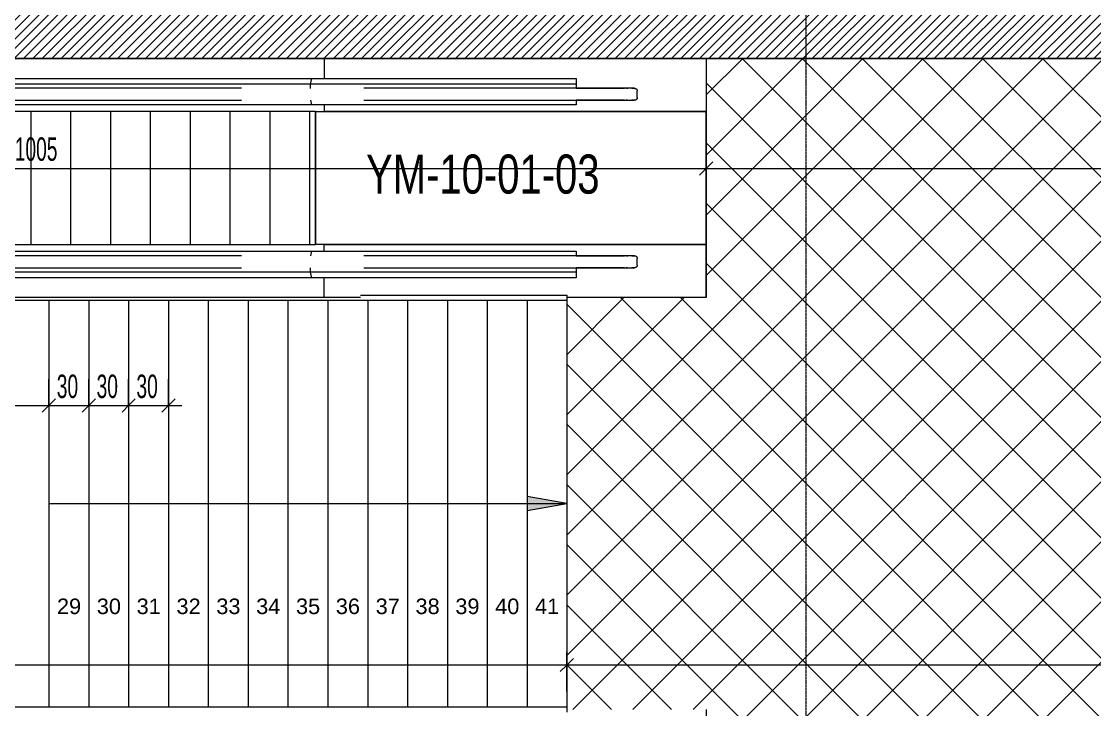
# Model space of a CAD drawing. Header units: centimetres. Extents: x -9345 to 11316, y -7197 to -3465.
# Drawn here: x -4503 to -3695, y -4631 to -4113 of the extents above; entities that cross this region are included whole.
import ezdxf

# ---------------------------------------------------------------- set-up
doc = ezdxf.new("R2010")
doc.units = ezdxf.units.CM
doc.linetypes.add('Grid Line 1_4_', pattern=[1.11125, 0.635, -0.15875, 0.15875, -0.15875])
doc.linetypes.add('Overhead', pattern=[0.396875, 0.238125, -0.15875])
for name, color, linetype, lineweight in [('A-ANNO-DIMS', 211, 'Continuous', 9), ('A-ANNO-DIMS-100', 211, 'Continuous', 9), ('A-DETL-GENF', 92, 'Continuous', 9), ('A-DETL-THIN', 151, 'Continuous', 9), ('A-FLOR', 192, 'Continuous', 9), ('A-FLOR-HRAL', 11, 'Continuous', 9), ('A-GENM', 13, 'Continuous', 9), ('A-WALL', 113, 'Continuous', 9), ('A-WALL-PATT', 111, 'Continuous', 25), ('G-ANNO-TEXT', 231, 'Continuous', 9), ('S-GRID', 1, 'Continuous', 9), ('S-STRS', 31, 'Continuous', 9), ('S-STRS-ANNO', 31, 'Continuous', 9)]:
    doc.layers.add(name, color=color, linetype=linetype, lineweight=lineweight)
doc.styles.add('Arial', font='arial.ttf', dxfattribs={"height": 11.710189})
doc.styles.add('Swis721 LtCn BT_1', font='swisscl.ttf', dxfattribs={"width": 0.8, "height": 17.639445})
doc.styles.add('Swis721 LtCn BT_3', font='swisscl.ttf', dxfattribs={"height": 29.399076})
doc.dimstyles.new('IUAS_DIMENSION_INSIDE_100', dxfattribs={"dimscale": 30.48, "dimtxt": 18, "dimasz": 0.328084, "dimexe": 0.328084, "dimexo": 0.0625, "dimgap": 0, "dimtad": 1, "dimdec": 0, "dimdsep": 46, "dimtxsty": 'Swis721 LtCn BT_1', "dimblk1": 'OBLIQUE', "dimblk2": 'OBLIQUE', "dimsah": 1, "dimcen": 0.09, "dimdle": 0.328084, "dimazin": 0, "dimtfac": 1, "dimtdec": 4, "dimtix": 1, "dimtmove": 0, "dimatfit": 3, "dimfxl": 0.656168, "dimfxlon": 1, "dimtvp": 1, "dimtolj": 1, "dimtzin": 0, "dimarcsym": 2})
doc.dimstyles.new('IUAS_DIMENSION_INSIDE_100_5', dxfattribs={"dimscale": 30.48, "dimtxt": 18, "dimasz": 0.328084, "dimexe": 0.328084, "dimexo": 0.0625, "dimgap": 0, "dimtad": 1, "dimdec": 0, "dimdsep": 46, "dimtxsty": 'Swis721 LtCn BT_1', "dimblk1": 'OBLIQUE', "dimblk2": 'OBLIQUE', "dimsah": 1, "dimcen": 0.09, "dimdle": 0.328084, "dimazin": 0, "dimtfac": 1, "dimtdec": 4, "dimtix": 1, "dimtmove": 0, "dimatfit": 3, "dimfxl": 0.656168, "dimfxlon": 1, "dimtvp": 1, "dimtolj": 1, "dimtzin": 0, "dimarcsym": 2})

# ---------------------------------------------------------------- blocks, each defined once
blk = doc.blocks.new('Railing - Railing-1643789-_116_30 KONKORS KATI _ CONCOURSE LEVEL')
at = {"layer": 'A-FLOR-HRAL'}
for p, q in [((-5681.62, 2600.33), (-5526.77, 2209.92)), ((-5580.37, 2355.91), (-5523.05, 2211.4)), ((-5524.87, 2210.68), (-5526.77, 2209.92)), ((-5523.05, 2211.4), (-5524.87, 2210.68))]:
    blk.add_line(p, q, dxfattribs=at)
blk = doc.blocks.new('Railing - Railing-1643793-_116_30 KONKORS KATI _ CONCOURSE LEVEL')
at = {"layer": 'A-FLOR-HRAL'}
for p, q in [((-5965.99, 2487.54), (-5811.13, 2097.13)), ((-5813.03, 2096.38), (-5814.85, 2095.66)), ((-5811.13, 2097.13), (-5813.03, 2096.38))]:
    blk.add_line(p, q, dxfattribs=at)
blk = doc.blocks.new('A-YURUYEN MERDIVEN - 695_00-V15-_116_30 KONKORS KATI _ CONCOURSE LEVEL')
at = {"layer": 'A-GENM'}
for p, q in [((-135.76, 90), (-135.76, 50)), ((124.6, 90), (151.9, 90)), ((151.9, 90), (404.68, 90)), ((151.9, 90), (151.9, 75)), ((-37.81, 70.76), (-37.81, 75)), ((-37.81, 75), (161.14, 75)), ((161.14, 75), (866.95, 75)), ((161.14, 75), (162.27, 70.76)), ((-83.81, 65.5), (-83.81, 60.5)), ((-37.81, 67.5), (-37.81, 70.76)), ((-37.81, 70.76), (162.27, 70.76)), ((122.2, 67.5), (-37.81, 67.5)), ((162.27, 70.76), (866.95, 70.76)), ((162.27, 70.76), (162.27, 67.48)), ((866.95, 67.5), (214.22, 67.5)), ((-75.76, 58.5), (-76.62, 58.5)), ((-37.81, 58.5), (122.2, 58.5)), ((-37.81, 55), (-37.81, 58.5)), ((162.08, 58.51), (161.14, 55)), ((214.22, 58.5), (866.95, 58.5)), ((151.9, 50), (-135.76, 50)), ((-135.76, 50), (158.39, 50)), ((-135.76, 50), (-135.76, -50)), ((161.14, 55), (-37.81, 55)), ((151.9, 55), (151.9, 50)), ((866.95, 50), (158.39, 50)), ((158.39, 50), (158.51, 50)), ((158.39, 50), (158.39, -50)), ((158.51, -50), (158.51, 50)), ((866.95, 55), (161.14, 55)), ((162.94, -50), (162.94, 50)), ((192.94, -50), (192.94, 50)), ((222.94, -50), (222.94, 50)), ((252.94, -50), (252.94, 50)), ((282.94, -50), (282.94, 50)), ((312.94, -50), (312.94, 50)), ((312.94, -50), (312.94, 50)), ((342.94, -50), (342.94, 50)), ((342.94, -50), (342.94, 50)), ((372.94, -50), (372.94, 50)), ((372.94, -50), (372.94, 50)), ((-135.76, -50), (151.9, -50)), ((-135.76, -90), (-135.76, -50)), ((158.39, -50), (-135.76, -50)), ((-37.81, -58.5), (-37.81, -55)), ((-37.81, -55), (161.14, -55)), ((151.9, -55), (151.9, -50)), ((158.39, -50), (866.95, -50)), ((158.51, -50), (158.39, -50)), ((161.14, -55), (866.95, -55)), ((161.14, -55), (162.08, -58.52)), ((-83.81, -60.5), (-83.81, -65.5)), ((122.2, -58.5), (-37.81, -58.5)), ((866.95, -58.5), (214.22, -58.5)), ((-75.76, -67.5), (-76.62, -67.5)), ((-37.81, -67.5), (122.2, -67.5)), ((-37.81, -70.76), (-37.81, -67.5)), ((-37.81, -75), (-37.81, -70.76)), ((-37.81, -70.76), (162.27, -70.76)), ((162.27, -70.76), (161.14, -75)), ((162.27, -67.49), (162.27, -70.76)), ((162.27, -70.76), (866.95, -70.76)), ((214.22, -67.5), (866.95, -67.5)), ((161.14, -75), (-37.81, -75)), ((151.9, -90), (151.9, -75)), ((866.95, -75), (161.14, -75))]:
    blk.add_line(p, q, dxfattribs=at)
at = {"layer": 'A-GENM', "flags": 128}
for points in [[(-83.81, 65.5), (-83.81, 65.58), (-83.8, 65.66), (-83.8, 65.74), (-83.78, 65.82), (-83.77, 65.9), (-83.75, 65.98), (-83.73, 66.05), (-83.71, 66.13), (-83.68, 66.2), (-83.65, 66.28), (-83.62, 66.35), (-83.58, 66.42), (-83.55, 66.49), (-83.5, 66.56), (-83.46, 66.63), (-83.41, 66.69), (-83.36, 66.76), (-83.31, 66.82), (-83.26, 66.88), (-83.2, 66.93), (-83.14, 66.99), (-83.08, 67.04), (-83.02, 67.09), (-82.96, 67.14), (-82.89, 67.18), (-82.82, 67.22), (-82.75, 67.26), (-82.68, 67.3), (-82.61, 67.33), (-82.53, 67.36), (-82.46, 67.39), (-82.38, 67.42), (-82.31, 67.44), (-82.23, 67.46), (-82.15, 67.47), (-82.07, 67.48), (-81.99, 67.49), (-81.91, 67.5), (-81.83, 67.5), (-81.81, 67.5)], [(-37.81, 67.5), (-39.57, 67.5), (-41.33, 67.5), (-43.08, 67.5), (-44.82, 67.5), (-46.55, 67.5), (-48.27, 67.5), (-49.97, 67.5), (-51.65, 67.5), (-53.31, 67.5), (-54.94, 67.5), (-56.55, 67.5), (-58.13, 67.5), (-59.67, 67.5), (-61.18, 67.5), (-62.65, 67.5), (-64.09, 67.5), (-65.48, 67.5), (-66.82, 67.5), (-68.12, 67.5), (-69.37, 67.5), (-70.57, 67.5), (-71.72, 67.5), (-72.82, 67.5), (-73.85, 67.5), (-74.83, 67.5), (-75.76, 67.5), (-76.62, 67.5), (-77.41, 67.5), (-78.15, 67.5), (-78.82, 67.5), (-79.42, 67.5), (-79.96, 67.5), (-80.43, 67.5), (-80.84, 67.5), (-81.17, 67.5), (-81.43, 67.5), (-81.63, 67.5), (-81.75, 67.5), (-81.81, 67.5), (-81.81, 67.5)], [(-81.81, 67.5), (-81.77, 67.5), (-81.67, 67.5), (-81.49, 67.5), (-81.25, 67.5), (-80.93, 67.5), (-80.55, 67.5), (-80.1, 67.5), (-79.67, 67.5)], [(-76.52, 67.5), (-75.99, 67.5), (-75.58, 67.5)], [(-74.12, 67.5), (-73.1, 67.5), (-72.02, 67.5), (-70.89, 67.5), (-69.7, 67.5), (-68.46, 67.5), (-67.18, 67.5), (-65.84, 67.5), (-64.47, 67.5), (-63.04, 67.5), (-61.58, 67.5), (-60.08, 67.5), (-58.55, 67.5), (-56.98, 67.5), (-55.38, 67.5), (-53.75, 67.5), (-52.1, 67.5), (-50.42, 67.5), (-48.73, 67.5), (-47.02, 67.5), (-45.29, 67.5), (-43.55, 67.5), (-41.8, 67.5), (-40.04, 67.5), (-38.28, 67.5), (-37.81, 67.5)], [(-81.81, 58.5), (-81.89, 58.5), (-81.97, 58.51), (-82.05, 58.51), (-82.13, 58.53), (-82.21, 58.54), (-82.28, 58.56), (-82.36, 58.58), (-82.44, 58.6), (-82.51, 58.63), (-82.59, 58.66), (-82.66, 58.69), (-82.73, 58.73), (-82.8, 58.76), (-82.87, 58.81), (-82.94, 58.85), (-83, 58.9), (-83.07, 58.94), (-83.13, 59), (-83.19, 59.05), (-83.24, 59.11), (-83.3, 59.17), (-83.35, 59.23), (-83.4, 59.29), (-83.45, 59.35), (-83.49, 59.42), (-83.53, 59.49), (-83.57, 59.56), (-83.61, 59.63), (-83.64, 59.7), (-83.67, 59.78), (-83.7, 59.85), (-83.73, 59.93), (-83.75, 60), (-83.77, 60.08), (-83.78, 60.16), (-83.79, 60.24), (-83.8, 60.32), (-83.81, 60.4), (-83.81, 60.48), (-83.81, 60.5)], [(-79.67, 58.5), (-79.96, 58.5), (-80.43, 58.5), (-80.84, 58.5), (-81.17, 58.5), (-81.43, 58.5), (-81.63, 58.5), (-81.75, 58.5), (-81.81, 58.5), (-81.81, 58.5)], [(-81.81, 58.5), (-81.77, 58.5), (-81.67, 58.5), (-81.49, 58.5), (-81.25, 58.5), (-80.93, 58.5), (-80.55, 58.5), (-80.1, 58.5), (-79.58, 58.5), (-78.99, 58.5), (-78.34, 58.5), (-77.62, 58.5), (-76.84, 58.5), (-75.99, 58.5), (-75.09, 58.5), (-74.12, 58.5), (-73.1, 58.5), (-72.02, 58.5), (-70.89, 58.5), (-69.7, 58.5), (-68.46, 58.5), (-67.18, 58.5), (-65.84, 58.5), (-64.47, 58.5), (-63.04, 58.5), (-61.58, 58.5), (-60.08, 58.5), (-58.55, 58.5), (-56.98, 58.5), (-55.38, 58.5), (-53.75, 58.5), (-52.1, 58.5), (-50.42, 58.5), (-48.73, 58.5), (-47.02, 58.5), (-45.29, 58.5), (-43.55, 58.5), (-41.8, 58.5), (-40.04, 58.5), (-38.28, 58.5), (-37.81, 58.5)], [(-37.81, 58.5), (-39.57, 58.5), (-41.33, 58.5), (-43.08, 58.5), (-44.82, 58.5), (-46.55, 58.5), (-48.27, 58.5), (-49.97, 58.5), (-51.65, 58.5), (-53.31, 58.5), (-54.94, 58.5), (-56.55, 58.5), (-58.13, 58.5), (-59.67, 58.5), (-61.18, 58.5), (-62.65, 58.5), (-64.09, 58.5), (-65.48, 58.5), (-66.82, 58.5), (-68.12, 58.5), (-69.37, 58.5), (-70.57, 58.5), (-71.72, 58.5), (-72.82, 58.5), (-73.85, 58.5), (-74.17, 58.5)], [(-83.81, -60.5), (-83.81, -60.42), (-83.8, -60.34), (-83.8, -60.26), (-83.78, -60.18), (-83.77, -60.1), (-83.75, -60.02), (-83.73, -59.95), (-83.71, -59.87), (-83.68, -59.8), (-83.65, -59.72), (-83.62, -59.65), (-83.58, -59.58), (-83.55, -59.51), (-83.5, -59.44), (-83.46, -59.37), (-83.41, -59.31), (-83.36, -59.24), (-83.31, -59.18), (-83.26, -59.12), (-83.2, -59.07), (-83.14, -59.01), (-83.08, -58.96), (-83.02, -58.91), (-82.96, -58.86), (-82.89, -58.82), (-82.82, -58.78), (-82.75, -58.74), (-82.68, -58.7), (-82.61, -58.67), (-82.53, -58.64), (-82.46, -58.61), (-82.38, -58.58), (-82.31, -58.56), (-82.23, -58.54), (-82.15, -58.53), (-82.07, -58.52), (-81.99, -58.51), (-81.91, -58.5), (-81.83, -58.5), (-81.81, -58.5)], [(-37.81, -58.5), (-39.57, -58.5), (-41.33, -58.5), (-43.08, -58.5), (-44.82, -58.5), (-46.55, -58.5), (-48.27, -58.5), (-49.97, -58.5), (-51.65, -58.5), (-53.31, -58.5), (-54.94, -58.5), (-56.55, -58.5), (-58.13, -58.5), (-59.67, -58.5), (-61.18, -58.5), (-62.65, -58.5), (-64.09, -58.5), (-65.48, -58.5), (-66.82, -58.5), (-68.12, -58.5), (-69.37, -58.5), (-70.57, -58.5), (-71.72, -58.5), (-72.82, -58.5), (-73.85, -58.5), (-74.83, -58.5), (-75.76, -58.5), (-76.62, -58.5), (-77.41, -58.5), (-78.15, -58.5), (-78.82, -58.5), (-79.42, -58.5), (-79.96, -58.5), (-80.43, -58.5), (-80.84, -58.5), (-81.17, -58.5), (-81.43, -58.5), (-81.63, -58.5), (-81.75, -58.5), (-81.81, -58.5), (-81.81, -58.5)], [(-81.81, -58.5), (-81.77, -58.5), (-81.67, -58.5), (-81.49, -58.5), (-81.25, -58.5), (-80.93, -58.5), (-80.55, -58.5), (-80.1, -58.5), (-79.67, -58.5)], [(-76.52, -58.5), (-75.99, -58.5), (-75.58, -58.5)], [(-74.12, -58.5), (-73.1, -58.5), (-72.02, -58.5), (-70.89, -58.5), (-69.7, -58.5), (-68.46, -58.5), (-67.18, -58.5), (-65.84, -58.5), (-64.47, -58.5), (-63.04, -58.5), (-61.58, -58.5), (-60.08, -58.5), (-58.55, -58.5), (-56.98, -58.5), (-55.38, -58.5), (-53.75, -58.5), (-52.1, -58.5), (-50.42, -58.5), (-48.73, -58.5), (-47.02, -58.5), (-45.29, -58.5), (-43.55, -58.5), (-41.8, -58.5), (-40.04, -58.5), (-38.28, -58.5), (-37.81, -58.5)], [(-81.81, -67.5), (-81.89, -67.5), (-81.97, -67.49), (-82.05, -67.49), (-82.13, -67.47), (-82.21, -67.46), (-82.28, -67.44), (-82.36, -67.42), (-82.44, -67.4), (-82.51, -67.37), (-82.59, -67.34), (-82.66, -67.31), (-82.73, -67.27), (-82.8, -67.24), (-82.87, -67.19), (-82.94, -67.15), (-83, -67.1), (-83.07, -67.06), (-83.13, -67), (-83.19, -66.95), (-83.24, -66.89), (-83.3, -66.83), (-83.35, -66.77), (-83.4, -66.71), (-83.45, -66.65), (-83.49, -66.58), (-83.53, -66.51), (-83.57, -66.44), (-83.61, -66.37), (-83.64, -66.3), (-83.67, -66.22), (-83.7, -66.15), (-83.73, -66.07), (-83.75, -66), (-83.77, -65.92), (-83.78, -65.84), (-83.79, -65.76), (-83.8, -65.68), (-83.81, -65.6), (-83.81, -65.52), (-83.81, -65.5)], [(-79.67, -67.5), (-79.96, -67.5), (-80.43, -67.5), (-80.84, -67.5), (-81.17, -67.5), (-81.43, -67.5), (-81.63, -67.5), (-81.75, -67.5), (-81.81, -67.5), (-81.81, -67.5)], [(-81.81, -67.5), (-81.77, -67.5), (-81.67, -67.5), (-81.49, -67.5), (-81.25, -67.5), (-80.93, -67.5), (-80.55, -67.5), (-80.1, -67.5), (-79.58, -67.5), (-78.99, -67.5), (-78.34, -67.5), (-77.62, -67.5), (-76.84, -67.5), (-75.99, -67.5), (-75.09, -67.5), (-74.12, -67.5), (-73.1, -67.5), (-72.02, -67.5), (-70.89, -67.5), (-69.7, -67.5), (-68.46, -67.5), (-67.18, -67.5), (-65.84, -67.5), (-64.47, -67.5), (-63.04, -67.5), (-61.58, -67.5), (-60.08, -67.5), (-58.55, -67.5), (-56.98, -67.5), (-55.38, -67.5), (-53.75, -67.5), (-52.1, -67.5), (-50.42, -67.5), (-48.73, -67.5), (-47.02, -67.5), (-45.29, -67.5), (-43.55, -67.5), (-41.8, -67.5), (-40.04, -67.5), (-38.28, -67.5), (-37.81, -67.5)], [(-37.81, -67.5), (-39.57, -67.5), (-41.33, -67.5), (-43.08, -67.5), (-44.82, -67.5), (-46.55, -67.5), (-48.27, -67.5), (-49.97, -67.5), (-51.65, -67.5), (-53.31, -67.5), (-54.94, -67.5), (-56.55, -67.5), (-58.13, -67.5), (-59.67, -67.5), (-61.18, -67.5), (-62.65, -67.5), (-64.09, -67.5), (-65.48, -67.5), (-66.82, -67.5), (-68.12, -67.5), (-69.37, -67.5), (-70.57, -67.5), (-71.72, -67.5), (-72.82, -67.5), (-73.85, -67.5), (-74.17, -67.5)]]:
    blk.add_lwpolyline(points, dxfattribs=at)
blk = doc.blocks.new('DIMBLOCK215-_116_30 KONKORS KATI _ CONCOURSE LEVEL')
at = {"layer": 'A-ANNO-DIMS-100', "transparency": 16777216}
for p, q in [((-4991.98, -4203.29), (-4991.98, -4233.29)), ((-4991.98, -4223.29), (-4991.98, -4203.29)), ((-3986.98, -4203.29), (-3986.98, -4233.29)), ((-3986.98, -4223.29), (-3986.98, -4203.29)), ((-4991.98, -4223.29), (-4996.98, -4228.29)), ((-4991.98, -4223.29), (-4986.98, -4218.29)), ((-4991.98, -4223.29), (-3986.98, -4223.29)), ((-3986.98, -4223.29), (-3991.98, -4228.29)), ((-3986.98, -4223.29), (-3981.98, -4218.29))]:
    blk.add_line(p, q, dxfattribs=at)
at = {"layer": 'A-ANNO-DIMS-100', "color": 0, "transparency": 16777216, "insert": (-4507.77, -4199.94), "char_height": 17.639, "width": 43.8857, "attachment_point": 1, "line_spacing_factor": 0.971848, "style": 'Swis721 LtCn BT_1'}
blk.add_mtext('1005', dxfattribs=at)
blk = doc.blocks.new('_Oblique')
at = {"color": 0, "linetype": 'ByBlock', "lineweight": -2}
blk.add_line((-0.5, -0.5), (0.5, 0.5), dxfattribs=at)
blk = doc.blocks.new('DIMBLOCK216-_116_30 KONKORS KATI _ CONCOURSE LEVEL')
at = {"layer": 'A-ANNO-DIMS-100', "transparency": 16777216}
for p, q in [((-3986.98, -4203.29), (-3986.98, -4233.29)), ((-3986.98, -4223.29), (-3986.98, -4203.29)), ((-3061.98, -4203.29), (-3061.98, -4233.29)), ((-3061.98, -4223.29), (-3061.98, -4203.29)), ((-3986.98, -4223.29), (-3991.98, -4228.29)), ((-3986.98, -4223.29), (-3981.98, -4218.29)), ((-3986.98, -4223.29), (-3061.98, -4223.29)), ((-3061.98, -4223.29), (-3066.98, -4228.29)), ((-3061.98, -4223.29), (-3056.98, -4218.29))]:
    blk.add_line(p, q, dxfattribs=at)
at = {"layer": 'A-ANNO-DIMS-100', "color": 0, "transparency": 16777216, "insert": (-3538.2, -4199.94), "char_height": 17.639, "width": 32.9143, "attachment_point": 1, "line_spacing_factor": 0.971848, "style": 'Swis721 LtCn BT_1'}
blk.add_mtext('925', dxfattribs=at)
blk = doc.blocks.new('DIMBLOCK292-_116_30 KONKORS KATI _ CONCOURSE LEVEL')
at = {"layer": 'A-ANNO-DIMS-100', "transparency": 16777216}
for p, q in [((-4601.98, -4381.82), (-4601.98, -4411.82)), ((-4601.98, -4401.82), (-4601.98, -4381.82)), ((-4481.98, -4381.82), (-4481.98, -4411.82)), ((-4481.98, -4401.82), (-4481.98, -4381.82)), ((-4611.98, -4401.82), (-4481.98, -4401.82)), ((-4601.98, -4401.82), (-4606.98, -4406.82)), ((-4601.98, -4401.82), (-4596.98, -4396.82)), ((-4481.98, -4401.82), (-4486.98, -4406.82)), ((-4481.98, -4401.82), (-4476.98, -4396.82))]:
    blk.add_line(p, q, dxfattribs=at)
at = {"layer": 'A-ANNO-DIMS-100', "color": 0, "transparency": 16777216, "insert": (-4555.7, -4378.47), "char_height": 17.639, "width": 32.9143, "attachment_point": 1, "line_spacing_factor": 0.971848, "style": 'Swis721 LtCn BT_1'}
blk.add_mtext('120', dxfattribs=at)
blk = doc.blocks.new('DIMBLOCK293-_116_30 KONKORS KATI _ CONCOURSE LEVEL')
at = {"layer": 'A-ANNO-DIMS-100', "transparency": 16777216}
for p, q in [((-4481.98, -4381.82), (-4481.98, -4411.82)), ((-4481.98, -4401.82), (-4481.98, -4381.82)), ((-4451.98, -4381.82), (-4451.98, -4411.82)), ((-4451.98, -4401.82), (-4451.98, -4381.82)), ((-4481.98, -4401.82), (-4486.98, -4406.82)), ((-4481.98, -4401.82), (-4476.98, -4396.82)), ((-4481.98, -4401.82), (-4451.98, -4401.82)), ((-4451.98, -4401.82), (-4456.98, -4406.82)), ((-4451.98, -4401.82), (-4446.98, -4396.82))]:
    blk.add_line(p, q, dxfattribs=at)
at = {"layer": 'A-ANNO-DIMS-100', "color": 0, "transparency": 16777216, "insert": (-4476.13, -4378.47), "char_height": 17.639, "width": 21.9429, "attachment_point": 1, "line_spacing_factor": 0.971848, "style": 'Swis721 LtCn BT_1'}
blk.add_mtext('30', dxfattribs=at)
blk = doc.blocks.new('DIMBLOCK294-_116_30 KONKORS KATI _ CONCOURSE LEVEL')
at = {"layer": 'A-ANNO-DIMS-100', "transparency": 16777216}
for p, q in [((-4451.98, -4381.82), (-4451.98, -4411.82)), ((-4451.98, -4401.82), (-4451.98, -4381.82)), ((-4421.98, -4381.82), (-4421.98, -4411.82)), ((-4421.98, -4401.82), (-4421.98, -4381.82)), ((-4451.98, -4401.82), (-4456.98, -4406.82)), ((-4451.98, -4401.82), (-4446.98, -4396.82)), ((-4451.98, -4401.82), (-4421.98, -4401.82)), ((-4421.98, -4401.82), (-4426.98, -4406.82)), ((-4421.98, -4401.82), (-4416.98, -4396.82))]:
    blk.add_line(p, q, dxfattribs=at)
at = {"layer": 'A-ANNO-DIMS-100', "color": 0, "transparency": 16777216, "insert": (-4446.13, -4378.47), "char_height": 17.639, "width": 21.9429, "attachment_point": 1, "line_spacing_factor": 0.971848, "style": 'Swis721 LtCn BT_1'}
blk.add_mtext('30', dxfattribs=at)
blk = doc.blocks.new('DIMBLOCK295-_116_30 KONKORS KATI _ CONCOURSE LEVEL')
at = {"layer": 'A-ANNO-DIMS-100', "transparency": 16777216}
for p, q in [((-4421.98, -4381.82), (-4421.98, -4411.82)), ((-4421.98, -4401.82), (-4421.98, -4381.82)), ((-4391.98, -4381.82), (-4391.98, -4411.82)), ((-4391.98, -4401.82), (-4391.98, -4381.82)), ((-4421.98, -4401.82), (-4426.98, -4406.82)), ((-4421.98, -4401.82), (-4416.98, -4396.82)), ((-4421.98, -4401.82), (-4381.98, -4401.82)), ((-4391.98, -4401.82), (-4396.98, -4406.82)), ((-4391.98, -4401.82), (-4386.98, -4396.82))]:
    blk.add_line(p, q, dxfattribs=at)
at = {"layer": 'A-ANNO-DIMS-100', "color": 0, "transparency": 16777216, "insert": (-4416.13, -4378.47), "char_height": 17.639, "width": 21.9429, "attachment_point": 1, "line_spacing_factor": 0.971848, "style": 'Swis721 LtCn BT_1'}
blk.add_mtext('30', dxfattribs=at)
blk = doc.blocks.new('DIMBLOCK314-_116_30 KONKORS KATI _ CONCOURSE LEVEL')
at = {"layer": 'A-ANNO-DIMS-100', "transparency": 16777216}
for p, q in [((-3061.98, -4577.03), (-3061.98, -4607.03)), ((-3061.98, -4597.03), (-3061.98, -4577.03)), ((-4091.98, -4617.03), (-4091.98, -4587.03)), ((-4091.98, -4597.03), (-4096.98, -4602.03)), ((-4091.98, -4597.03), (-4086.98, -4592.03)), ((-3061.98, -4597.03), (-4091.98, -4597.03)), ((-4091.98, -4597.03), (-4091.98, -4617.03)), ((-3061.98, -4597.03), (-3066.98, -4602.03)), ((-3061.98, -4597.03), (-3056.98, -4592.03))]:
    blk.add_line(p, q, dxfattribs=at)
at = {"layer": 'A-ANNO-DIMS-100', "color": 0, "transparency": 16777216, "insert": (-3595.27, -4573.68), "char_height": 17.639, "width": 43.8857, "attachment_point": 1, "line_spacing_factor": 0.971848, "style": 'Swis721 LtCn BT_1'}
blk.add_mtext('1030', dxfattribs=at)
blk = doc.blocks.new('DIMBLOCK315-_116_30 KONKORS KATI _ CONCOURSE LEVEL')
at = {"layer": 'A-ANNO-DIMS-100', "transparency": 16777216}
for p, q in [((-4991.98, -4617.03), (-4991.98, -4587.03)), ((-4091.98, -4617.03), (-4091.98, -4587.03)), ((-4991.98, -4597.03), (-4996.98, -4602.03)), ((-4991.98, -4597.03), (-4986.98, -4592.03)), ((-4091.98, -4597.03), (-4991.98, -4597.03)), ((-4991.98, -4597.03), (-4991.98, -4617.03)), ((-4091.98, -4597.03), (-4096.98, -4602.03)), ((-4091.98, -4597.03), (-4086.98, -4592.03)), ((-4091.98, -4597.03), (-4091.98, -4617.03))]:
    blk.add_line(p, q, dxfattribs=at)
at = {"layer": 'A-ANNO-DIMS-100', "color": 0, "transparency": 16777216, "insert": (-4555.7, -4573.68), "char_height": 17.639, "width": 32.9143, "attachment_point": 1, "line_spacing_factor": 0.971848, "style": 'Swis721 LtCn BT_1'}
blk.add_mtext('900', dxfattribs=at)

msp = doc.modelspace()

# ---------------------------------------------------------------- hatches: boundary and pattern name
at = {"layer": 'A-DETL-GENF', "lineweight": 18}
h = msp.add_hatch(dxfattribs=at)
h.set_pattern_fill('FP_6', color=253, style=0, pattern_type=2)
h.set_pattern_definition([(45, (0, 0), (-22.62742, 22.62742), []), (135, (0, 0), (-22.62742, -22.62742), [])])
h.paths.add_polyline_path([(-2151.98, -6550.52), (-2151.98, -6310.53), (-2063.98, -6310.53), (-2063.98, -6130.53), (-2152.23, -6130.53), (-2152.23, -5950.53), (-2172.23, -5950.53), (-2172.23, -5575.47), (-2179.07, -5580.6), (-2186.56, -5584.7), (-2194.56, -5587.7), (-2202.91, -5589.53), (-2211.43, -5590.15), (-2219.95, -5589.56), (-2228.31, -5587.75), (-2236.32, -5584.78), (-2244.21, -5580.42), (-2250.67, -5575.59), (-2256.73, -5569.56), (-2261.86, -5562.73), (-2265.97, -5555.24), (-2268.98, -5547.24), (-2270.81, -5538.9), (-2271.44, -5530.38), (-2270.85, -5521.85), (-2269.06, -5513.5), (-2266.09, -5505.49), (-2262.02, -5497.98), (-2256.91, -5491.12), (-2250.89, -5485.06), (-2244.06, -5479.92), (-2236.57, -5475.81), (-2228.58, -5472.8), (-2220.23, -5470.95), (-2211.71, -5470.32), (-2203.36, -5470.93), (-2195.18, -5472.69), (-2187.32, -5475.58), (-2179.93, -5479.53), (-2173.17, -5484.47), (-2167.16, -5490.3), (-2162.02, -5496.91), (-2157.85, -5504.17), (-2154.73, -5511.94), (-2152.72, -5520.07), (-2151.86, -5528.4), (-2152.16, -5536.77), (-2153.63, -5545.01), (-2156.23, -5552.97), (-2159.91, -5560.49), (-1801.98, -5560.52), (-1801.98, -5057.62), (-1801.45, -5040.73), (-1799.72, -5023.92), (-1796.79, -5007.28), (-1792.67, -4990.89), (-1787.39, -4974.84), (-1780.98, -4959.21), (-1773.47, -4944.08), (-1764.89, -4929.52), (-1755.3, -4915.61), (-1744.73, -4902.43), (-1733.24, -4890.03), (-1720.9, -4878.49), (-1707.77, -4867.86), (-1693.91, -4858.2), (-1679.39, -4849.56), (-1664.29, -4841.97), (-1648.69, -4835.49), (-1632.66, -4830.14), (-1616.29, -4825.95), (-1599.67, -4822.94), (-1582.87, -4821.13), (-1565.98, -4820.52), (-811.98, -4820.52), (-811.98, -4815.27), (-661.98, -4815.27), (-661.98, -4164.91), (-811.98, -4164.91), (-811.98, -4140.52), (-2248.98, -4140.52), (-2248.98, -4460.52), (-3061.98, -4460.52), (-3061.98, -4140.52), (-3986.98, -4140.52), (-3986.98, -4320.53), (-4091.98, -4320.53), (-4091.98, -4630.53), (-3986.98, -4630.53), (-3986.98, -4810.52), (-3836.98, -4810.52), (-3836.98, -4910.52), (-3986.98, -4910.52), (-3986.98, -4814.92), (-4786.98, -4814.92), (-4786.98, -4910.53), (-4936.98, -4910.53), (-4936.98, -4815.47), (-4991.98, -4815.47), (-4991.98, -4140.52), (-6661.98, -4140.52), (-6661.98, -4165.41), (-6811.98, -4165.41), (-6811.98, -4816.78), (-6661.98, -4816.78), (-6661.98, -5290.53), (-4006.98, -5290.53), (-3987.44, -5291.15), (-3967.98, -5293.03), (-3948.68, -5296.15), (-3929.62, -5300.5), (-3910.87, -5306.07), (-3892.53, -5312.82), (-3874.65, -5320.73), (-3857.31, -5329.78), (-3840.59, -5339.91), (-3824.56, -5351.1), (-3809.27, -5363.29), (-3794.8, -5376.43), (-3781.2, -5390.48), (-3768.52, -5405.36), (-3756.83, -5421.03), (-3746.16, -5437.42), (-3735.92, -5455.8), (-3728.09, -5472.07), (-3720.75, -5490.19), (-3714.59, -5508.75), (-3709.63, -5527.66), (-3705.89, -5546.85), (-3703.39, -5566.24), (-3702.14, -5585.75), (-3702.14, -5605.3), (-3703.39, -5624.81), (-3705.89, -5644.21), (-3709.63, -5663.4), (-3714.59, -5682.31), (-3720.75, -5700.86), (-3728.09, -5718.99), (-3736.57, -5736.6), (-3746.17, -5753.64), (-3756.83, -5770.02), (-3768.53, -5785.69), (-3781.2, -5800.58), (-3794.8, -5814.62), (-3809.27, -5827.77), (-3824.56, -5839.96), (-3840.6, -5851.14), (-3857.32, -5861.28), (-3874.65, -5870.32), (-3892.53, -5878.24), (-3910.88, -5884.99), (-3929.62, -5890.55), (-3948.68, -5894.9), (-3967.98, -5898.02), (-3987.44, -5899.9), (-4006.98, -5900.53), (-6131.98, -5900.51), (-6131.98, -6190.52), (-4061.98, -6190.53), (-4061.98, -6370.53), (-3978.51, -6370.53), (-3978.51, -6550.51), (-2167.91, -6550.52)], flags=0)
h.paths.add_polyline_path([(-3186.98, -5580.53), (-3186.98, -5480.53), (-3036.98, -5480.53), (-3036.98, -5580.53), (-3159.77, -5580.53)], flags=0)
h.paths.add_polyline_path([(-3111.98, -4920.52), (-3120.52, -4919.91), (-3128.88, -4918.09), (-3136.9, -4915.1), (-3144.42, -4911), (-3151.27, -4905.87), (-3157.33, -4899.81), (-3162.46, -4892.96), (-3166.56, -4885.45), (-3169.55, -4877.43), (-3171.37, -4869.06), (-3171.98, -4860.52), (-3171.37, -4851.98), (-3169.55, -4843.62), (-3166.56, -4835.6), (-3162.46, -4828.08), (-3157.33, -4821.23), (-3151.27, -4815.18), (-3144.42, -4810.05), (-3136.9, -4805.94), (-3128.88, -4802.95), (-3120.52, -4801.13), (-3111.98, -4800.52), (-3103.44, -4801.13), (-3095.08, -4802.95), (-3087.06, -4805.94), (-3079.54, -4810.05), (-3072.69, -4815.18), (-3066.64, -4821.23), (-3061.5, -4828.08), (-3057.4, -4835.6), (-3054.41, -4843.62), (-3052.59, -4851.98), (-3051.98, -4860.52), (-3052.59, -4869.06), (-3054.41, -4877.43), (-3057.4, -4885.45), (-3061.5, -4892.96), (-3066.64, -4899.81), (-3072.69, -4905.87), (-3079.54, -4911), (-3087.06, -4915.1), (-3095.08, -4918.09), (-3103.44, -4919.91)], flags=0)
h.paths.add_polyline_path([(-2211.98, -4920.52), (-2220.52, -4919.91), (-2228.88, -4918.09), (-2236.9, -4915.1), (-2244.42, -4911), (-2251.27, -4905.87), (-2257.33, -4899.81), (-2262.46, -4892.96), (-2266.56, -4885.45), (-2269.55, -4877.43), (-2271.37, -4869.06), (-2271.98, -4860.52), (-2271.37, -4851.98), (-2269.55, -4843.62), (-2266.56, -4835.6), (-2262.46, -4828.08), (-2257.33, -4821.23), (-2251.27, -4815.18), (-2244.21, -4809.93), (-2236.9, -4805.94), (-2228.88, -4802.95), (-2220.52, -4801.13), (-2211.98, -4800.52), (-2203.44, -4801.13), (-2195.08, -4802.95), (-2187.06, -4805.94), (-2179.54, -4810.05), (-2172.69, -4815.18), (-2166.64, -4821.23), (-2161.5, -4828.08), (-2157.4, -4835.6), (-2154.41, -4843.62), (-2152.59, -4851.98), (-2151.98, -4860.52), (-2152.59, -4869.06), (-2154.41, -4877.43), (-2157.4, -4885.45), (-2161.5, -4892.96), (-2166.64, -4899.81), (-2172.69, -4905.87), (-2179.54, -4911), (-2187.06, -4915.1), (-2195.08, -4918.09), (-2203.44, -4919.91)], flags=0)
h.paths.add_polyline_path([(-5746.98, -4910.53), (-5896.98, -4910.53), (-5896.98, -4810.53), (-5746.98, -4810.53), (-5746.98, -4906.57)], flags=0)
h.paths.add_polyline_path([(-641.97, -4816.24), (-411.79, -4816.24), (-411.79, -4590.53), (-331.98, -4590.53), (-331.98, -4390.53), (-411.79, -4390.53), (-411.79, -4165.52), (-656.12, -4165.52), (-656.12, -4816.24)], flags=0)
h.paths.add_polyline_path([(-8424.27, -4815.52), (-6821.85, -4815.52), (-6821.85, -4165.52), (-8477.22, -4165.52), (-8477.22, -4390.53), (-8532.22, -4390.53), (-8532.22, -4590.53), (-8477.22, -4590.53), (-8477.22, -4815.52)], flags=0)
at = {"layer": 'A-WALL-PATT', "lineweight": 9}
h = msp.add_hatch(dxfattribs=at)
h.set_pattern_fill('FP_1', color=256, style=0, pattern_type=2)
h.set_pattern_definition([(45, (0, 0), (-3.535534, 3.535534), [])])
h.paths.add_polyline_path([(-6661.98, -4140.53), (-811.98, -4140.52), (-811.98, -3990.53), (-6811.98, -3990.53), (-6811.98, -4140.53), (-6661.98, -4140.53)], flags=0)
at = {"layer": 'S-STRS-ANNO'}
msp.add_hatch(color=256, dxfattribs=at).paths.add_polyline_path([(-4121.98, -4480.82), (-4091.98, -4475.53), (-4121.98, -4470.24)], flags=0)

# ---------------------------------------------------------------- linework, layer by layer
at = {"layer": 'A-DETL-THIN'}
for p, q in [((-3061.98, -4140.52), (-3986.98, -4140.52)), ((-3986.98, -4140.52), (-3986.98, -4320.53)), ((-3986.98, -4630.53), (-3986.98, -4810.52))]:
    msp.add_line(p, q, dxfattribs=at)
at = {"layer": 'A-FLOR'}
for p, q in [((-3986.98, -4140.53), (-3986.98, -4320.53)), ((-3986.98, -4320.53), (-4091.98, -4320.53)), ((-4091.98, -4322.57), (-4091.98, -4628.49))]:
    msp.add_line(p, q, dxfattribs=at)
at = {"layer": 'A-WALL', "lineweight": 25}
msp.add_line((-6661.97, -4140.53), (-3062.01, -4140.53), dxfattribs=at)
at = {"layer": 'S-GRID', "linetype": 'Grid Line 1_4_'}
msp.add_line((-3911.98, -3567.14), (-3911.98, -7079.67), dxfattribs=at)
at = {"layer": 'S-STRS'}
for p, q in [((-4481.98, -4322.57), (-4481.98, -4628.49)), ((-4451.98, -4322.57), (-4451.98, -4628.49)), ((-4421.98, -4322.57), (-4421.98, -4628.49)), ((-4391.98, -4322.57), (-4391.98, -4628.49)), ((-4361.98, -4322.57), (-4361.98, -4628.49)), ((-4331.98, -4322.57), (-4331.98, -4628.49)), ((-4301.98, -4322.57), (-4301.98, -4628.49)), ((-4271.98, -4322.57), (-4271.98, -4628.49)), ((-4241.98, -4322.57), (-4241.98, -4628.49)), ((-4211.98, -4322.57), (-4211.98, -4628.49)), ((-4181.98, -4322.57), (-4181.98, -4628.49)), ((-4151.98, -4322.57), (-4151.98, -4628.49)), ((-4121.98, -4322.57), (-4121.98, -4628.49))]:
    msp.add_line(p, q, dxfattribs=at)
at = {"layer": 'S-STRS', "linetype": 'Overhead'}
for p, q in [((-4481.98, -4322.57), (-4481.98, -4628.49)), ((-4451.98, -4322.57), (-4451.98, -4628.49)), ((-4421.98, -4322.57), (-4421.98, -4628.49)), ((-4391.98, -4322.57), (-4391.98, -4628.49)), ((-4361.98, -4322.57), (-4361.98, -4628.49)), ((-4331.98, -4322.57), (-4331.98, -4628.49)), ((-4301.98, -4322.57), (-4301.98, -4628.49)), ((-4271.98, -4322.57), (-4271.98, -4628.49)), ((-4241.98, -4322.57), (-4241.98, -4628.49)), ((-4211.98, -4322.57), (-4211.98, -4628.49)), ((-4181.98, -4322.57), (-4181.98, -4628.49)), ((-4151.98, -4322.57), (-4151.98, -4628.49)), ((-4121.98, -4322.57), (-4121.98, -4628.49))]:
    msp.add_line(p, q, dxfattribs=at)
at = {"layer": 'S-STRS-ANNO'}
for p, q in [((-4481.98, -4475.53), (-4451.98, -4475.53)), ((-4451.98, -4475.53), (-4421.98, -4475.53)), ((-4421.98, -4475.53), (-4391.98, -4475.53)), ((-4391.98, -4475.53), (-4361.98, -4475.53)), ((-4361.98, -4475.53), (-4331.98, -4475.53)), ((-4331.98, -4475.53), (-4301.98, -4475.53)), ((-4301.98, -4475.53), (-4271.98, -4475.53)), ((-4271.98, -4475.53), (-4241.98, -4475.53)), ((-4241.98, -4475.53), (-4211.98, -4475.53)), ((-4211.98, -4475.53), (-4181.98, -4475.53)), ((-4181.98, -4475.53), (-4151.98, -4475.53)), ((-4151.98, -4475.53), (-4121.98, -4475.53)), ((-4091.98, -4475.53), (-4121.98, -4470.24)), ((-4121.98, -4470.24), (-4121.98, -4480.82)), ((-4121.98, -4475.53), (-4091.98, -4475.53)), ((-4121.98, -4480.82), (-4091.98, -4475.53))]:
    msp.add_line(p, q, dxfattribs=at)

# ---------------------------------------------------------------- block references
at = {"layer": 'A-FLOR-HRAL', "rotation": 68.36410604411739}
for name in ['Railing - Railing-1643789-_116_30 KONKORS KATI _ CONCOURSE LEVEL', 'Railing - Railing-1643793-_116_30 KONKORS KATI _ CONCOURSE LEVEL']:
    msp.add_blockref(name, (0, 0), dxfattribs=at)
at = {"layer": 'A-GENM', "rotation": 180}
msp.add_blockref('A-YURUYEN MERDIVEN - 695_00-V15-_116_30 KONKORS KATI _ CONCOURSE LEVEL', (-4122.79, -4230.53), dxfattribs=at)

# ---------------------------------------------------------------- texts
at = {"layer": 'G-ANNO-TEXT', "color": 7, "insert": (-4243.2, -4212.87), "char_height": 29.3991, "width": 239.04, "attachment_point": 1, "line_spacing_factor": 0.971848, "style": 'Swis721 LtCn BT_3'}
msp.add_mtext('YM-10-01-03', dxfattribs=at)
at = {"layer": 'S-STRS-ANNO', "char_height": 11.71, "width": 21.5412, "attachment_point": 1, "line_spacing_factor": 0.938532, "style": 'Arial'}
for s, insert in [('29', (-4475.96, -4547)), ('30', (-4445.96, -4547)), ('31', (-4415.96, -4547)), ('32', (-4385.96, -4547)), ('33', (-4355.96, -4547)), ('34', (-4325.96, -4547)), ('35', (-4295.96, -4547)), ('36', (-4265.96, -4547)), ('37', (-4235.96, -4547)), ('38', (-4205.96, -4547)), ('39', (-4175.96, -4547)), ('40', (-4145.96, -4547)), ('41', (-4115.96, -4547))]:
    msp.add_mtext(s, dxfattribs=dict(at, insert=insert))

# ---------------------------------------------------------------- dimensions: what is measured, and where the dimension line sits
at = {"layer": 'A-ANNO-DIMS'}
for base, p1, p2, dimstyle, override, picture, middle in [((-3986.98, -4223.29), (-4991.98, -4203.29), (-3986.98, -4203.29), 'IUAS_DIMENSION_INSIDE_100', {"dimpost": '<>', "dimfxl": 1005}, 'DIMBLOCK215-_116_30 KONKORS KATI _ CONCOURSE LEVEL', (-4489.48, -4214.26)), ((-4451.98, -4401.82), (-4481.98, -4381.82), (-4451.98, -4381.82), 'IUAS_DIMENSION_INSIDE_100', {"dimpost": '<>', "dimfxl": 30}, 'DIMBLOCK293-_116_30 KONKORS KATI _ CONCOURSE LEVEL', (-4466.98, -4392.78)), ((-4391.98, -4401.82), (-4421.98, -4381.82), (-4391.98, -4381.82), 'IUAS_DIMENSION_INSIDE_100', {"dimpost": '<>', "dimfxl": 30}, 'DIMBLOCK295-_116_30 KONKORS KATI _ CONCOURSE LEVEL', (-4406.98, -4392.78)), ((-4991.98, -4597.03), (-4091.98, -4617.03), (-4991.98, -4617.03), 'IUAS_DIMENSION_INSIDE_100_5', {"dimpost": '<>', "dimfxl": 900}, 'DIMBLOCK315-_116_30 KONKORS KATI _ CONCOURSE LEVEL', (-4541.98, -4588)), ((-4091.98, -4597.03), (-3061.98, -4577.03), (-4091.98, -4617.03), 'IUAS_DIMENSION_INSIDE_100_5', {"dimpost": '<>', "dimfxl": 1030.776406}, 'DIMBLOCK314-_116_30 KONKORS KATI _ CONCOURSE LEVEL', (-3576.98, -4587.99))]:
    dim = msp.add_linear_dim(base=base, p1=p1, p2=p2, angle=0, dimstyle=dimstyle, override=override, dxfattribs=at)
    dim.commit()
    dim.dimension.update_dxf_attribs({"geometry": picture, "text_midpoint": middle})
for base, p1, p2, override, picture, middle in [((-3061.98, -4223.29), (-3986.98, -4203.29), (-3061.98, -4203.29), {"dimpost": '<>', "dimfxl": 925}, 'DIMBLOCK216-_116_30 KONKORS KATI _ CONCOURSE LEVEL', (-3524.48, -4214.26)), ((-4481.98, -4401.82), (-4601.98, -4381.82), (-4481.98, -4381.82), {"dimpost": '<>', "dimfxl": 120}, 'DIMBLOCK292-_116_30 KONKORS KATI _ CONCOURSE LEVEL', (-4541.98, -4392.79)), ((-4421.98, -4401.82), (-4451.98, -4381.82), (-4421.98, -4381.82), {"dimpost": '<>', "dimfxl": 30}, 'DIMBLOCK294-_116_30 KONKORS KATI _ CONCOURSE LEVEL', (-4436.98, -4392.78))]:
    dim = msp.add_linear_dim(base=base, p1=p1, p2=p2, dimstyle='IUAS_DIMENSION_INSIDE_100', override=override, dxfattribs=at)
    dim.commit()
    dim.dimension.update_dxf_attribs({"geometry": picture, "text_midpoint": middle})

doc.saveas('drawing.dxf')
